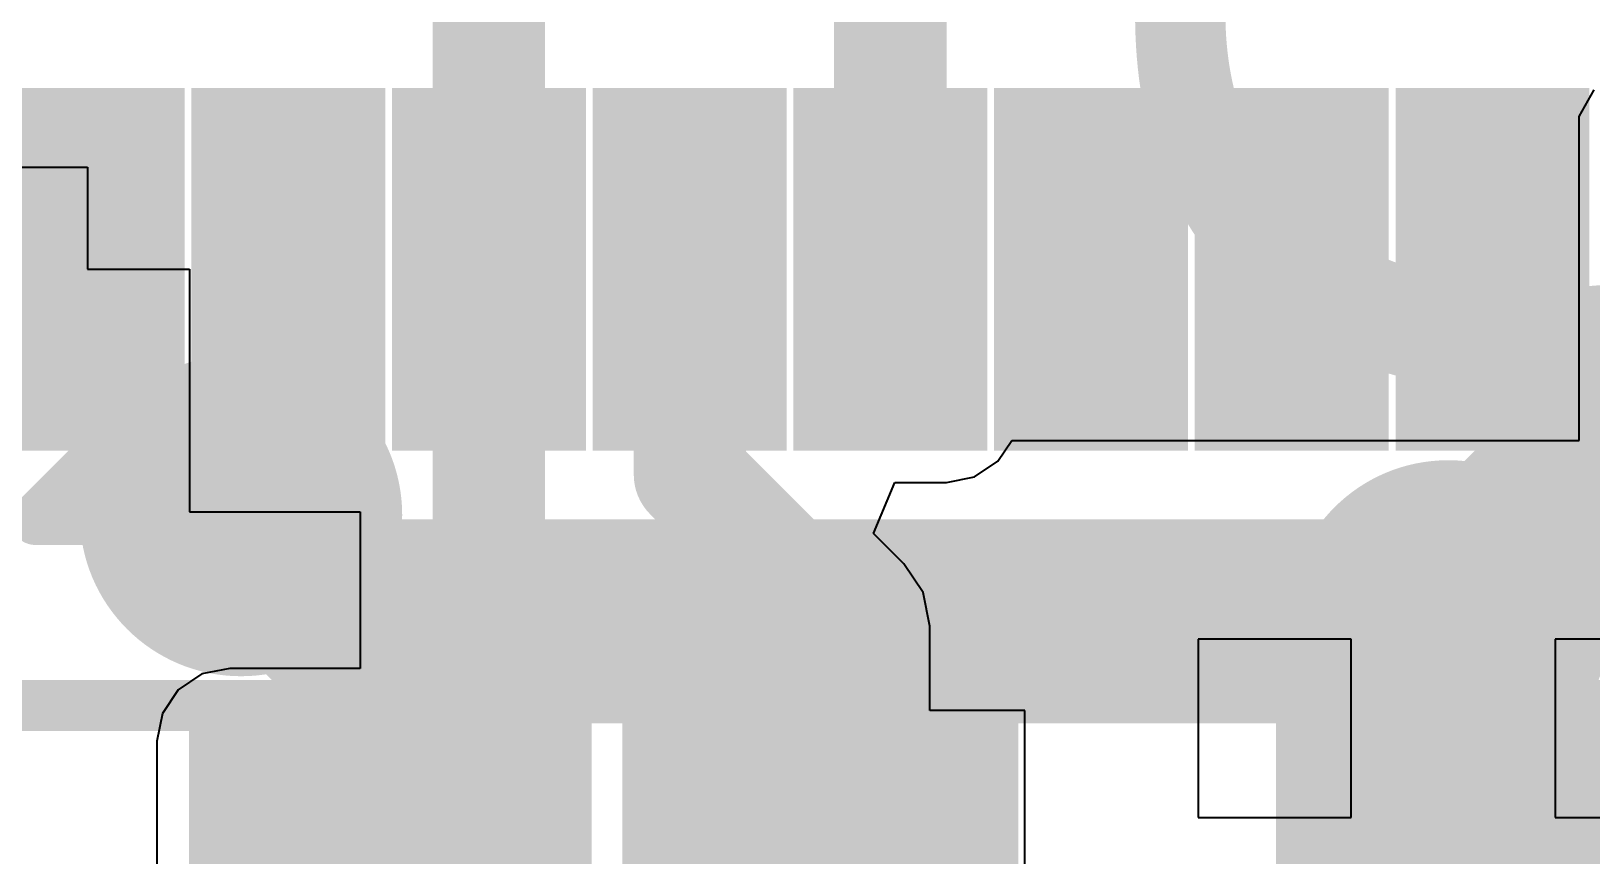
# Model space of a CAD drawing. Header units: millimetres. Extents: x -6 to 194, y -120 to 229.
# Drawn here: x 59.334 to 63.22, y 14.1 to 16.152 of the extents above; entities that cross this region are included whole.
import ezdxf

# ---------------------------------------------------------------- set-up
doc = ezdxf.new("R2010")
doc.units = ezdxf.units.MM
for name, color, linetype in [('BottomLayer', 5, 'Continuous'), ('BottomSolder', 6, 'Continuous'), ('DrillDrawing', 1, 'Continuous'), ('TopLayer', 1, 'Continuous'), ('TopOverlay', 2, 'Continuous'), ('TopPaste', 8, 'Continuous'), ('TopSolder', 216, 'Continuous'), ('ViaHoleLayer', 16, 'Continuous')]:
    doc.layers.add(name, color=color, linetype=linetype)
doc.styles.add('Arial', font='arial.ttf', dxfattribs={"height": 0.2})

# ---------------------------------------------------------------- blocks, each defined once
blk = doc.blocks.new('32_QFN_8')
at = {"layer": 'TopLayer'}
for points in [[(-2.8001, 1.6101), (-2.8001, 1.8901), (-2.1001, 1.8901), (-2.1001, 1.6101)], [(-2.8001, 1.1099), (-2.8001, 1.3899), (-2.1001, 1.3899), (-2.1001, 1.1099)], [(-2.8001, 0.6101), (-2.8001, 0.8901), (-2.1001, 0.8901), (-2.1001, 0.6101)], [(-2.8001, 0.1099), (-2.8001, 0.3899), (-2.1001, 0.3899), (-2.1001, 0.1099)], [(-2.8001, -0.3899), (-2.8001, -0.1099), (-2.1001, -0.1099), (-2.1001, -0.3899)], [(-2.8001, -0.8901), (-2.8001, -0.6101), (-2.1001, -0.6101), (-2.1001, -0.8901)], [(-2.8001, -1.3899), (-2.8001, -1.1099), (-2.1001, -1.1099), (-2.1001, -1.3899)], [(-2.8001, -1.8901), (-2.8001, -1.6101), (-2.1001, -1.6101), (-2.1001, -1.8901)]]:
    blk.add_hatch(color=1, dxfattribs=at).paths.add_polyline_path(points)
at = {"layer": 'TopPaste'}
for points in [[(-2.8001, 1.6101), (-2.8001, 1.8901), (-2.1001, 1.8901), (-2.1001, 1.6101)], [(-2.8001, 1.1099), (-2.8001, 1.3899), (-2.1001, 1.3899), (-2.1001, 1.1099)], [(-2.8001, 0.6101), (-2.8001, 0.8901), (-2.1001, 0.8901), (-2.1001, 0.6101)], [(-2.8001, 0.1099), (-2.8001, 0.3899), (-2.1001, 0.3899), (-2.1001, 0.1099)], [(-2.8001, -0.3899), (-2.8001, -0.1099), (-2.1001, -0.1099), (-2.1001, -0.3899)], [(-2.8001, -0.8901), (-2.8001, -0.6101), (-2.1001, -0.6101), (-2.1001, -0.8901)], [(-2.8001, -1.3899), (-2.8001, -1.1099), (-2.1001, -1.1099), (-2.1001, -1.3899)], [(-2.8001, -1.8901), (-2.8001, -1.6101), (-2.1001, -1.6101), (-2.1001, -1.8901)]]:
    blk.add_hatch(color=8, dxfattribs=at).paths.add_polyline_path(points)
at = {"layer": 'TopSolder'}
for points in [[(-2.9017, 1.5085), (-2.9017, 1.9917), (-1.9985, 1.9917), (-1.9985, 1.5085)], [(-2.9017, 1.0083), (-2.9017, 1.4915), (-1.9985, 1.4915), (-1.9985, 1.0083)], [(-2.9017, 0.5085), (-2.9017, 0.9917), (-1.9985, 0.9917), (-1.9985, 0.5085)], [(-2.9017, 0.0083), (-2.9017, 0.4915), (-1.9985, 0.4915), (-1.9985, 0.0083)], [(-2.9017, -0.4915), (-2.9017, -0.0083), (-1.9985, -0.0083), (-1.9985, -0.4915)], [(-2.9017, -0.9917), (-2.9017, -0.5085), (-1.9985, -0.5085), (-1.9985, -0.9917)], [(-2.9017, -1.4915), (-2.9017, -1.0083), (-1.9985, -1.0083), (-1.9985, -1.4915)], [(-2.9017, -1.9917), (-2.9017, -1.5085), (-1.9985, -1.5085), (-1.9985, -1.9917)]]:
    blk.add_hatch(color=216, dxfattribs=at).paths.add_polyline_path(points)
at = {"layer": 'TopOverlay', "const_width": 0.127}
for points in [[(-3.0734, 1.8796), (-2.9464, 1.7526)], [(-3.0734, 1.8796), (-3.0734, 1.6256)], [(-2.9464, 1.7526), (-3.0734, 1.6256)]]:
    blk.add_lwpolyline(points, dxfattribs=at)
at = {"layer": 'TopOverlay', "const_width": 0.0635}
for points in [[(-3.1052, 1.8796, 1), (-3.0417, 1.8796, 1)], [(-3.1052, 1.8796, 1), (-3.0417, 1.8796, 1)], [(-2.9781, 1.7526, 1), (-2.9146, 1.7526, 1)], [(-2.9781, 1.7526, 1), (-2.9146, 1.7526, 1)], [(-3.1052, 1.6256, 1), (-3.0417, 1.6256, 1)], [(-3.1052, 1.6256, 1), (-3.0417, 1.6256, 1)]]:
    blk.add_lwpolyline(points, format="xyb", close=True, dxfattribs=at)
blk = doc.blocks.new('R___0603_14')
at = {"layer": 'TopLayer'}
for points in [[(-0.381, 0.4445), (-0.381, -0.4445), (-1.143, -0.4445), (-1.143, 0.4445)], [(1.143, 0.4445), (1.143, -0.4445), (0.381, -0.4445), (0.381, 0.4445)]]:
    blk.add_hatch(color=1, dxfattribs=at).paths.add_polyline_path(points)
at = {"layer": 'TopPaste'}
for points in [[(-0.381, 0.4445), (-0.381, -0.4445), (-1.143, -0.4445), (-1.143, 0.4445)], [(1.143, 0.4445), (1.143, -0.4445), (0.381, -0.4445), (0.381, 0.4445)]]:
    blk.add_hatch(color=8, dxfattribs=at).paths.add_polyline_path(points)
at = {"layer": 'TopSolder'}
for points in [[(-0.2794, 0.5461), (-0.2794, -0.5461), (-1.2446, -0.5461), (-1.2446, 0.5461)], [(1.2446, 0.5461), (1.2446, -0.5461), (0.2794, -0.5461), (0.2794, 0.5461)]]:
    blk.add_hatch(color=216, dxfattribs=at).paths.add_polyline_path(points)
at = {"layer": 'TopOverlay', "const_width": 0.127}
for points in [[(1.2192, 0.5334), (-1.2192, 0.5334)], [(-1.2192, 0.5334), (-1.2192, -0.5334)], [(1.2192, 0.5334), (1.2192, -0.5334)], [(1.2192, -0.5334), (-1.2192, -0.5334)]]:
    blk.add_lwpolyline(points, dxfattribs=at)
at = {"layer": 'TopOverlay', "const_width": 0.0635}
for points in [[(-1.25095, 0.5334, 1), (-1.18745, 0.5334, 1)], [(-1.25095, 0.5334, 1), (-1.18745, 0.5334, 1)], [(1.18745, 0.5334, 1), (1.25095, 0.5334, 1)], [(1.18745, 0.5334, 1), (1.25095, 0.5334, 1)], [(-1.25095, -0.5334, 1), (-1.18745, -0.5334, 1)], [(-1.25095, -0.5334, 1), (-1.18745, -0.5334, 1)], [(1.18745, -0.5334, 1), (1.25095, -0.5334, 1)], [(1.18745, -0.5334, 1), (1.25095, -0.5334, 1)]]:
    blk.add_lwpolyline(points, format="xyb", close=True, dxfattribs=at)
blk = doc.blocks.new('CAP_0603_44')
at = {"layer": 'TopLayer'}
for points in [[(-0.381, 0.4445), (-0.381, -0.4445), (-1.143, -0.4445), (-1.143, 0.4445)], [(1.143, 0.4445), (1.143, -0.4445), (0.381, -0.4445), (0.381, 0.4445)]]:
    blk.add_hatch(color=1, dxfattribs=at).paths.add_polyline_path(points)
at = {"layer": 'TopPaste'}
for points in [[(-0.381, 0.4445), (-0.381, -0.4445), (-1.143, -0.4445), (-1.143, 0.4445)], [(1.143, 0.4445), (1.143, -0.4445), (0.381, -0.4445), (0.381, 0.4445)]]:
    blk.add_hatch(color=8, dxfattribs=at).paths.add_polyline_path(points)
at = {"layer": 'TopSolder'}
for points in [[(-0.321, 0.5045), (-0.321, -0.5045), (-1.203, -0.5045), (-1.203, 0.5045)], [(1.203, 0.5045), (1.203, -0.5045), (0.321, -0.5045), (0.321, 0.5045)]]:
    blk.add_hatch(color=216, dxfattribs=at).paths.add_polyline_path(points)
at = {"layer": 'TopOverlay', "const_width": 0.127}
for points in [[(-1.2446, 0.5334), (-1.2446, -0.5334)], [(-0.4572, 0.5334), (-1.2446, 0.5334)], [(1.2446, 0.5334), (0.4572, 0.5334)], [(1.2446, 0.5334), (1.2446, -0.5334)], [(-0.4572, -0.5334), (-1.2446, -0.5334)], [(1.2446, -0.5334), (0.4572, -0.5334)]]:
    blk.add_lwpolyline(points, dxfattribs=at)
at = {"layer": 'TopOverlay', "const_width": 0.0635}
for points in [[(-1.2764, 0.5334, 1), (-1.2128, 0.5334, 1)], [(-1.2764, 0.5334, 1), (-1.2128, 0.5334, 1)], [(-0.4889, 0.5334, 1), (-0.4254, 0.5334, 1)], [(0.4254, 0.5334, 1), (0.4889, 0.5334, 1)], [(1.2128, 0.5334, 1), (1.2764, 0.5334, 1)], [(1.2128, 0.5334, 1), (1.2764, 0.5334, 1)], [(-1.2764, -0.5334, 1), (-1.2128, -0.5334, 1)], [(-1.2764, -0.5334, 1), (-1.2128, -0.5334, 1)], [(-0.4889, -0.5334, 1), (-0.4254, -0.5334, 1)], [(0.4254, -0.5334, 1), (0.4889, -0.5334, 1)], [(1.2128, -0.5334, 1), (1.2764, -0.5334, 1)], [(1.2128, -0.5334, 1), (1.2764, -0.5334, 1)]]:
    blk.add_lwpolyline(points, format="xyb", close=True, dxfattribs=at)

msp = doc.modelspace()

# ---------------------------------------------------------------- hatches: boundary and pattern name
at = {"layer": 'BottomLayer'}
h = msp.add_hatch(color=5, dxfattribs=at)
edge = h.paths.add_edge_path()
edge.add_arc((59.857, 14.9462), 0.3, 0, 360)
h = msp.add_hatch(color=5, dxfattribs=at)
edge = h.paths.add_edge_path()
edge.add_arc((62.865, 14.6812), 0.3, 0, 360)
at = {"layer": 'BottomSolder'}
h = msp.add_hatch(color=6, dxfattribs=at)
edge = h.paths.add_edge_path()
edge.add_arc((59.857, 14.9462), 0.4016, 0, 360)
h = msp.add_hatch(color=6, dxfattribs=at)
edge = h.paths.add_edge_path()
edge.add_arc((62.865, 14.6812), 0.4016, 0, 360)
at = {"layer": 'TopLayer'}
for points in [[(60.3348, 13.4938), (60.6148, 13.4938), (60.6148, 19.6356), (60.3348, 19.6356)], [(61.3348, 15.2085), (61.6148, 15.2085), (61.6148, 19.6356), (61.3348, 19.6356)], [(59.8288, 13.4938), (60.6148, 13.4938), (60.6148, 14.3828), (59.8288, 14.3828)]]:
    msp.add_hatch(color=1, dxfattribs=at).paths.add_polyline_path(points)
h = msp.add_hatch(color=1, dxfattribs=at)
edge = h.paths.add_edge_path()
edge.add_arc((59.857, 14.9462), 0.3, 0, 360)
h = msp.add_hatch(color=1, dxfattribs=at)
edge = h.paths.add_edge_path()
edge.add_arc((62.865, 14.6812), 0.3, 0, 360)
at = {"layer": 'TopSolder'}
h = msp.add_hatch(color=216, dxfattribs=at)
edge = h.paths.add_edge_path()
edge.add_arc((59.857, 14.9462), 0.4016, 0, 360)
h = msp.add_hatch(color=216, dxfattribs=at)
edge = h.paths.add_edge_path()
edge.add_arc((62.865, 14.6812), 0.4016, 0, 360)
at = {"layer": 'ViaHoleLayer'}
h = msp.add_hatch(color=16, dxfattribs=at)
edge = h.paths.add_edge_path()
edge.add_arc((59.857, 14.9462), 0.15, 0, 360)
h = msp.add_hatch(color=16, dxfattribs=at)
edge = h.paths.add_edge_path()
edge.add_arc((62.865, 14.6812), 0.15, 0, 360)

# ---------------------------------------------------------------- linework, layer by layer
at = {"layer": 'BottomLayer', "const_width": 0.508}
for points in [[(62.865, 14.6812), (63.9554, 15.7716)], [(59.857, 14.9462), (59.8819, 14.9462)], [(59.8819, 14.9462), (60.1469, 14.6812)], [(60.1469, 14.6812), (62.865, 14.6812)]]:
    msp.add_lwpolyline(points, dxfattribs=at)
at = {"layer": 'BottomLayer', "const_width": 0.254}
for points in [[(59.73, 14.9462, 1), (59.984, 14.9462, 1)], [(59.7549, 14.9462, 1), (60.0089, 14.9462, 1)], [(59.7549, 14.9462, 1), (60.0089, 14.9462, 1)], [(60.0199, 14.6812, 1), (60.2739, 14.6812, 1)], [(60.0199, 14.6812, 1), (60.2739, 14.6812, 1)], [(62.738, 14.6812, 1), (62.992, 14.6812, 1)], [(62.738, 14.6812, 1), (62.992, 14.6812, 1)]]:
    msp.add_lwpolyline(points, format="xyb", close=True, dxfattribs=at)
at = {"layer": 'DrillDrawing', "const_width": 0.0508}
for points in [[(59.603, 15.2002), (60.111, 15.2002)], [(59.603, 15.2002), (59.857, 14.6922)], [(59.857, 14.6922), (60.111, 15.2002)], [(59.7046, 15.0986), (60.0094, 15.0986)], [(59.7046, 15.0986), (59.857, 14.7938)], [(59.857, 14.7938), (60.0094, 15.0986)], [(62.611, 14.9352), (63.119, 14.9352)], [(62.611, 14.9352), (62.865, 14.4272)], [(62.865, 14.4272), (63.119, 14.9352)], [(62.7126, 14.8336), (63.0174, 14.8336)], [(62.7126, 14.8336), (62.865, 14.5288)], [(62.865, 14.5288), (63.0174, 14.8336)]]:
    msp.add_lwpolyline(points, dxfattribs=at)
at = {"layer": 'DrillDrawing', "const_width": 0.0254}
for points in [[(59.5903, 15.2002, 1), (59.6157, 15.2002, 1)], [(59.5903, 15.2002, 1), (59.6157, 15.2002, 1)], [(60.0983, 15.2002, 1), (60.1237, 15.2002, 1)], [(60.0983, 15.2002, 1), (60.1237, 15.2002, 1)], [(59.6919, 15.0986, 1), (59.7173, 15.0986, 1)], [(59.6919, 15.0986, 1), (59.7173, 15.0986, 1)], [(59.9967, 15.0986, 1), (60.0221, 15.0986, 1)], [(59.9967, 15.0986, 1), (60.0221, 15.0986, 1)], [(62.5983, 14.9352, 1), (62.6237, 14.9352, 1)], [(62.5983, 14.9352, 1), (62.6237, 14.9352, 1)], [(63.1063, 14.9352, 1), (63.1317, 14.9352, 1)], [(63.1063, 14.9352, 1), (63.1317, 14.9352, 1)], [(62.6999, 14.8336, 1), (62.7253, 14.8336, 1)], [(62.6999, 14.8336, 1), (62.7253, 14.8336, 1)], [(63.0047, 14.8336, 1), (63.0301, 14.8336, 1)], [(63.0047, 14.8336, 1), (63.0301, 14.8336, 1)], [(59.8443, 14.7938, 1), (59.8697, 14.7938, 1)], [(59.8443, 14.7938, 1), (59.8697, 14.7938, 1)], [(59.8443, 14.6922, 1), (59.8697, 14.6922, 1)], [(59.8443, 14.6922, 1), (59.8697, 14.6922, 1)], [(62.8523, 14.5288, 1), (62.8777, 14.5288, 1)], [(62.8523, 14.5288, 1), (62.8777, 14.5288, 1)], [(62.8523, 14.4272, 1), (62.8777, 14.4272, 1)], [(62.8523, 14.4272, 1), (62.8777, 14.4272, 1)]]:
    msp.add_lwpolyline(points, format="xyb", close=True, dxfattribs=at)
at = {"layer": 'TopLayer'}
for p, q in [((63.1911, 15.9392), (63.2281, 16.0054)), ((63.1911, 15.1323), (63.1911, 15.9392)), ((59.0808, 15.8125), (59.4748, 15.8125)), ((59.4748, 15.8125), (59.4748, 15.5585)), ((59.4748, 15.5585), (59.7288, 15.5585)), ((59.7288, 15.5585), (59.7288, 14.9545)), ((61.743, 15.0803), (61.7777, 15.1323)), ((61.7777, 15.1323), (62.2249, 15.1323)), ((62.2249, 15.1323), (62.3181, 15.1323)), ((62.3181, 15.1323), (62.7249, 15.1323)), ((62.7249, 15.1323), (62.818, 15.1323)), ((62.818, 15.1323), (63.1911, 15.1323)), ((61.6842, 15.041), (61.743, 15.0803)), ((61.6148, 15.0272), (61.6842, 15.041)), ((61.4332, 14.9002), (61.4858, 15.0272)), ((61.4858, 15.0272), (61.6148, 15.0272)), ((59.7288, 14.9545), (60.1535, 14.9545)), ((60.1535, 14.9545), (60.1535, 14.5641)), ((61.5086, 14.8249), (61.4332, 14.9002)), ((61.5563, 14.7535), (61.5086, 14.8249)), ((61.5731, 14.6692), (61.5563, 14.7535)), ((61.5731, 14.4591), (61.5731, 14.6692)), ((62.6229, 14.6369), (62.2419, 14.6369)), ((62.2419, 14.6369), (62.2419, 14.1924)), ((62.6229, 14.1924), (62.6229, 14.6369)), ((63.5119, 14.6369), (63.1309, 14.6369)), ((63.1309, 14.6369), (63.1309, 14.1924)), ((59.7594, 14.5503), (59.7006, 14.511)), ((59.8288, 14.5641), (59.7594, 14.5503)), ((60.1535, 14.5641), (59.8288, 14.5641)), ((59.7006, 14.511), (59.6613, 14.4521)), ((61.8101, 14.4591), (61.5731, 14.4591)), ((61.8101, 13.4177), (61.8101, 14.4591)), ((59.6613, 14.4521), (59.6475, 14.3828)), ((59.6475, 14.3828), (59.6475, 13.4938)), ((62.2419, 14.1924), (62.6229, 14.1924)), ((63.1309, 14.1924), (63.5119, 14.1924))]:
    msp.add_line(p, q, dxfattribs=at)
for points, const_width in [([(60.9749, 15.5585), (60.9752, 15.5582)], 0.2794), ([(59.0749, 15.5585), (59.4748, 15.5585)], 0.254), ([(59.9619, 15.5455), (59.9749, 15.5585)], 0.254), ([(59.9619, 15.1448), (59.9619, 15.5455)], 0.254), ([(60.9752, 15.0469), (60.9752, 15.5582)], 0.2794), ([(59.857, 15.0399), (59.9619, 15.1448)], 0.254), ([(59.857, 14.9462), (59.857, 15.0399)], 0.254), ([(60.9752, 15.0469), (61.3529, 14.6692)], 0.2794), ([(61.3529, 13.9384), (61.3529, 14.6692)], 0.2794), ([(62.865, 13.9504), (62.865, 14.6812)], 0.254)]:
    msp.add_lwpolyline(points, dxfattribs=dict(at, const_width=const_width))
for points, const_width in [([(60.9051, 15.5585, 1), (61.0448, 15.5585, 1)], 0.1397), ([(59.4113, 15.5585, 1), (59.5383, 15.5585, 1)], 0.127), ([(59.8984, 15.5455, 1), (60.0254, 15.5455, 1)], 0.127), ([(59.8984, 15.5455, 1), (60.0254, 15.5455, 1)], 0.127), ([(59.9114, 15.5585, 1), (60.0384, 15.5585, 1)], 0.127), ([(60.9054, 15.5582, 1), (61.0451, 15.5582, 1)], 0.1397), ([(60.9054, 15.5582, 1), (61.0451, 15.5582, 1)], 0.1397), ([(59.8984, 15.1448, 1), (60.0254, 15.1448, 1)], 0.127), ([(59.8984, 15.1448, 1), (60.0254, 15.1448, 1)], 0.127), ([(59.7935, 15.0399, 1), (59.9205, 15.0399, 1)], 0.127), ([(59.7935, 15.0399, 1), (59.9205, 15.0399, 1)], 0.127), ([(60.9054, 15.0469, 1), (61.0451, 15.0469, 1)], 0.1397), ([(60.9054, 15.0469, 1), (61.0451, 15.0469, 1)], 0.1397), ([(59.7935, 14.9462, 1), (59.9205, 14.9462, 1)], 0.127), ([(61.2831, 14.6692, 1), (61.4228, 14.6692, 1)], 0.1397), ([(61.2831, 14.6692, 1), (61.4228, 14.6692, 1)], 0.1397), ([(62.8015, 14.6812, 1), (62.9285, 14.6812, 1)], 0.127)]:
    msp.add_lwpolyline(points, format="xyb", close=True, dxfattribs=dict(at, const_width=const_width))

# ---------------------------------------------------------------- block references
for name, p, rotation in [('32_QFN_8', (61.2249, 18.0086), 90), ('R___0603_14', (59.4478, 13.9383), 180), ('CAP_0603_44', (62.1149, 13.9384), 180)]:
    msp.add_blockref(name, p, dxfattribs=dict(rotation=rotation))

# ---------------------------------------------------------------- texts
at = {"layer": 'TopOverlay', "style": 'Arial'}
msp.add_text('USB TYPE-C', height=2.032, rotation=90, dxfattribs=at).set_placement((64.1468, 0.1174))

doc.saveas('drawing.dxf')
